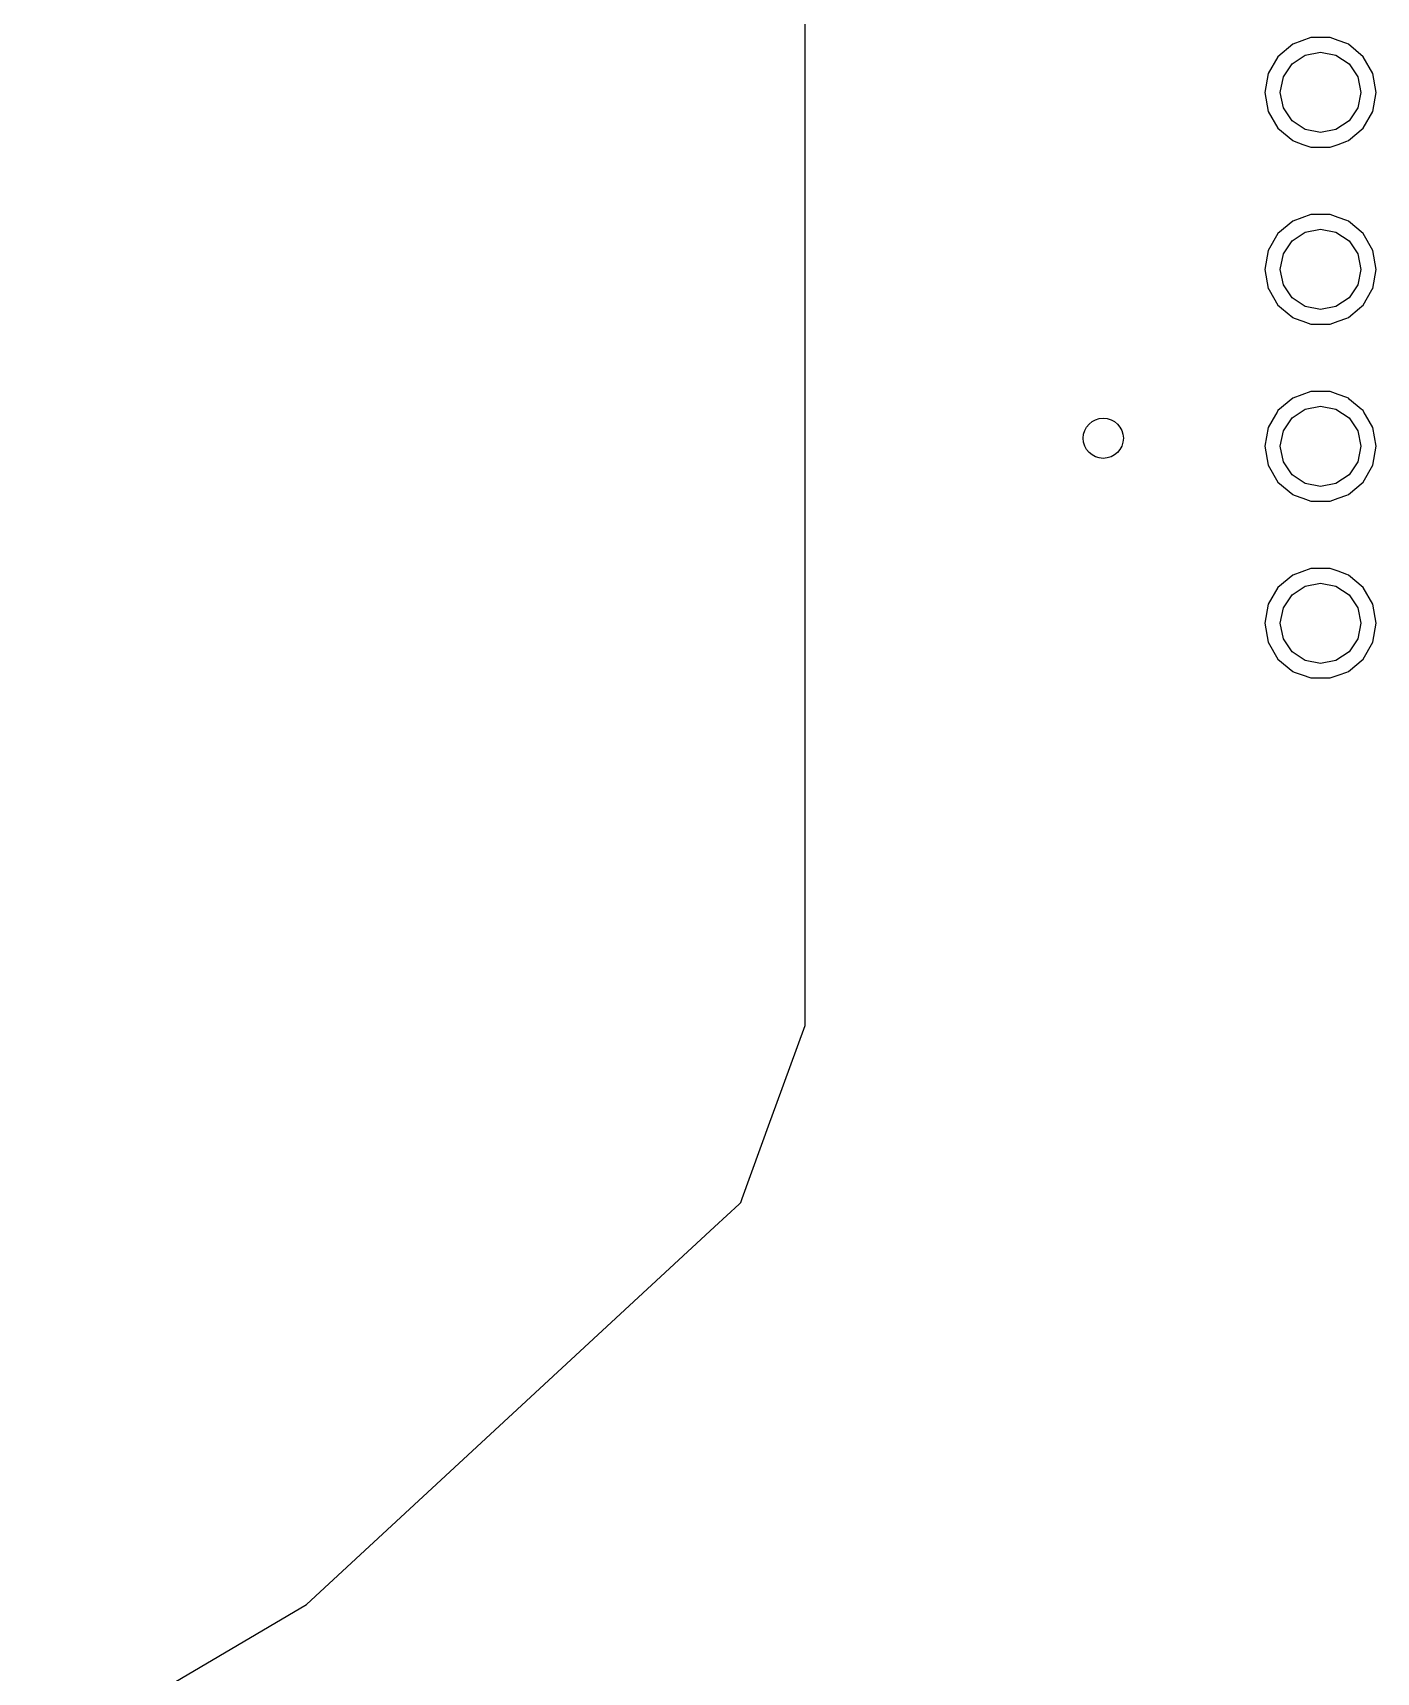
# Model space of a CAD drawing. Extents: x 115.8 to 161.6, y -138.2 to -92.4.
# Drawn here: x 143.3 to 151.65, y -124.72 to -114.53 of the extents above; entities that cross this region are included whole.
import ezdxf

# ---------------------------------------------------------------- set-up
doc = ezdxf.new("R2010")
doc.units = 0
doc.layers.add('BLACK', color=7, linetype='CONTINUOUS')

msp = doc.modelspace()

# ---------------------------------------------------------------- linework, layer by layer
at = {"layer": 'BLACK', "linetype": 'CONTINUOUS'}
for p, q in [((148.098, -120.7), (148.098, -113.271)), ((151.127, -114.601), (151.035, -114.678)), ((151.24, -114.559), (151.127, -114.601)), ((151.36, -114.559), (151.24, -114.559)), ((151.409, -114.577), (151.36, -114.559)), ((151.463, -114.597), (151.409, -114.577)), ((151.473, -114.601), (151.463, -114.597)), ((151.463, -114.597), (151.463, -114.597)), ((151.565, -114.678), (151.473, -114.601)), ((151.035, -114.678), (150.975, -114.782)), ((151.069, -114.804), (151.123, -114.723)), ((151.123, -114.723), (151.204, -114.669)), ((151.204, -114.669), (151.3, -114.65)), ((151.3, -114.65), (151.396, -114.669)), ((151.396, -114.669), (151.477, -114.723)), ((151.477, -114.723), (151.531, -114.804)), ((151.625, -114.782), (151.565, -114.678)), ((150.975, -114.782), (150.954, -114.9)), ((151.05, -114.9), (151.069, -114.804)), ((151.531, -114.804), (151.55, -114.9)), ((151.646, -114.9), (151.625, -114.782)), ((150.954, -114.9), (150.975, -115.018)), ((151.069, -114.996), (151.05, -114.9)), ((151.55, -114.9), (151.531, -114.996)), ((151.625, -115.018), (151.646, -114.9)), ((150.975, -115.018), (151.035, -115.122)), ((151.123, -115.077), (151.069, -114.996)), ((151.531, -114.996), (151.477, -115.077)), ((151.565, -115.122), (151.625, -115.018)), ((151.035, -115.122), (151.127, -115.199)), ((151.204, -115.131), (151.123, -115.077)), ((151.3, -115.15), (151.204, -115.131)), ((151.396, -115.131), (151.3, -115.15)), ((151.477, -115.077), (151.396, -115.131)), ((151.473, -115.199), (151.565, -115.122)), ((151.127, -115.199), (151.137, -115.203)), ((151.137, -115.203), (151.137, -115.203)), ((151.137, -115.203), (151.191, -115.223)), ((151.191, -115.223), (151.24, -115.24)), ((151.24, -115.24), (151.36, -115.24)), ((151.36, -115.24), (151.409, -115.223)), ((151.409, -115.223), (151.463, -115.203)), ((151.463, -115.203), (151.473, -115.199)), ((151.463, -115.203), (151.463, -115.203)), ((151.24, -115.659), (151.127, -115.701)), ((151.36, -115.659), (151.24, -115.659)), ((151.409, -115.677), (151.36, -115.659)), ((151.127, -115.701), (151.035, -115.778)), ((151.204, -115.769), (151.3, -115.75)), ((151.3, -115.75), (151.396, -115.769)), ((151.463, -115.697), (151.409, -115.677)), ((151.473, -115.701), (151.463, -115.697)), ((151.463, -115.697), (151.463, -115.697)), ((151.565, -115.778), (151.473, -115.701)), ((151.035, -115.778), (150.975, -115.882)), ((151.069, -115.904), (151.123, -115.823)), ((151.123, -115.823), (151.204, -115.769)), ((151.396, -115.769), (151.477, -115.823)), ((151.477, -115.823), (151.531, -115.904)), ((151.625, -115.882), (151.565, -115.778)), ((150.975, -115.882), (150.954, -116)), ((151.05, -116), (151.069, -115.904)), ((151.531, -115.904), (151.55, -116)), ((151.646, -116), (151.625, -115.882)), ((150.954, -116), (150.975, -116.118)), ((151.069, -116.096), (151.05, -116)), ((151.55, -116), (151.531, -116.096)), ((151.625, -116.118), (151.646, -116)), ((150.975, -116.118), (150.981, -116.128)), ((150.981, -116.128), (151.008, -116.174)), ((151.123, -116.177), (151.069, -116.096)), ((151.531, -116.096), (151.477, -116.177)), ((151.592, -116.174), (151.619, -116.128)), ((151.619, -116.128), (151.625, -116.118)), ((151.008, -116.174), (151.035, -116.222)), ((151.035, -116.222), (151.044, -116.229)), ((151.044, -116.229), (151.057, -116.241)), ((151.057, -116.241), (151.127, -116.299)), ((151.204, -116.231), (151.123, -116.177)), ((151.3, -116.25), (151.204, -116.231)), ((151.396, -116.231), (151.3, -116.25)), ((151.477, -116.177), (151.396, -116.231)), ((151.473, -116.299), (151.543, -116.241)), ((151.543, -116.241), (151.556, -116.229)), ((151.556, -116.229), (151.565, -116.222)), ((151.565, -116.222), (151.592, -116.174)), ((151.127, -116.299), (151.137, -116.303)), ((151.137, -116.303), (151.137, -116.303)), ((151.137, -116.303), (151.191, -116.323)), ((151.191, -116.323), (151.24, -116.34)), ((151.24, -116.34), (151.36, -116.34)), ((151.36, -116.34), (151.409, -116.323)), ((151.409, -116.323), (151.463, -116.303)), ((151.463, -116.303), (151.473, -116.299)), ((151.463, -116.303), (151.463, -116.303)), ((151.24, -116.759), (151.127, -116.801)), ((151.36, -116.759), (151.24, -116.759)), ((151.409, -116.777), (151.36, -116.759)), ((151.463, -116.797), (151.409, -116.777)), ((151.035, -116.878), (151.03, -116.887)), ((151.127, -116.801), (151.035, -116.878)), ((151.123, -116.923), (151.204, -116.869)), ((151.204, -116.869), (151.3, -116.85)), ((151.3, -116.85), (151.396, -116.869)), ((151.396, -116.869), (151.477, -116.923)), ((151.473, -116.801), (151.463, -116.797)), ((151.463, -116.797), (151.463, -116.797)), ((151.481, -116.808), (151.473, -116.801)), ((151.553, -116.868), (151.481, -116.808)), ((151.565, -116.878), (151.553, -116.868)), ((151.57, -116.887), (151.565, -116.878)), ((150.975, -116.982), (150.954, -117.1)), ((151.02, -116.904), (150.975, -116.982)), ((151.03, -116.887), (151.02, -116.904)), ((151.03, -116.887), (151.03, -116.887)), ((151.069, -117.004), (151.123, -116.923)), ((151.477, -116.923), (151.531, -117.004)), ((151.58, -116.904), (151.57, -116.887)), ((151.57, -116.887), (151.57, -116.887)), ((151.625, -116.982), (151.58, -116.904)), ((151.646, -117.1), (151.625, -116.982)), ((151.05, -117.1), (151.069, -117.004)), ((151.531, -117.004), (151.55, -117.1)), ((150.954, -117.1), (150.975, -117.218)), ((151.069, -117.196), (151.05, -117.1)), ((151.55, -117.1), (151.531, -117.196)), ((151.625, -117.218), (151.646, -117.1)), ((150.975, -117.218), (151.035, -117.322)), ((151.123, -117.277), (151.069, -117.196)), ((151.204, -117.331), (151.123, -117.277)), ((151.477, -117.277), (151.396, -117.331)), ((151.531, -117.196), (151.477, -117.277)), ((151.565, -117.322), (151.625, -117.218)), ((151.035, -117.322), (151.127, -117.399)), ((151.3, -117.35), (151.204, -117.331)), ((151.396, -117.331), (151.3, -117.35)), ((151.473, -117.399), (151.565, -117.322)), ((151.127, -117.399), (151.137, -117.403)), ((151.137, -117.403), (151.137, -117.403)), ((151.137, -117.403), (151.191, -117.423)), ((151.191, -117.423), (151.24, -117.441)), ((151.24, -117.441), (151.36, -117.441)), ((151.36, -117.441), (151.409, -117.423)), ((151.409, -117.423), (151.463, -117.403)), ((151.463, -117.403), (151.473, -117.399)), ((151.463, -117.403), (151.463, -117.403)), ((151.127, -117.901), (151.035, -117.978)), ((151.24, -117.859), (151.127, -117.901)), ((151.36, -117.859), (151.24, -117.859)), ((151.409, -117.877), (151.36, -117.859)), ((151.463, -117.897), (151.409, -117.877)), ((151.473, -117.901), (151.463, -117.897)), ((151.463, -117.897), (151.463, -117.897)), ((151.565, -117.978), (151.473, -117.901)), ((151.035, -117.978), (150.975, -118.082)), ((151.123, -118.023), (151.204, -117.969)), ((151.204, -117.969), (151.3, -117.95)), ((151.3, -117.95), (151.396, -117.969)), ((151.396, -117.969), (151.477, -118.023)), ((151.625, -118.082), (151.565, -117.978)), ((150.975, -118.082), (150.954, -118.2)), ((151.05, -118.2), (151.069, -118.104)), ((151.069, -118.104), (151.123, -118.023)), ((151.477, -118.023), (151.531, -118.104)), ((151.531, -118.104), (151.55, -118.2)), ((151.646, -118.2), (151.625, -118.082)), ((150.954, -118.2), (150.975, -118.318)), ((151.069, -118.296), (151.05, -118.2)), ((151.55, -118.2), (151.531, -118.296)), ((151.625, -118.318), (151.646, -118.2)), ((151.123, -118.377), (151.069, -118.296)), ((151.531, -118.296), (151.477, -118.377)), ((150.975, -118.318), (151.035, -118.422)), ((151.204, -118.431), (151.123, -118.377)), ((151.477, -118.377), (151.396, -118.431)), ((151.565, -118.422), (151.625, -118.318)), ((151.035, -118.422), (151.127, -118.499)), ((151.127, -118.499), (151.137, -118.503)), ((151.137, -118.503), (151.137, -118.503)), ((151.137, -118.503), (151.185, -118.521)), ((151.3, -118.45), (151.204, -118.431)), ((151.396, -118.431), (151.3, -118.45)), ((151.415, -118.521), (151.463, -118.503)), ((151.463, -118.503), (151.473, -118.499)), ((151.463, -118.503), (151.463, -118.503)), ((151.473, -118.499), (151.565, -118.422)), ((151.185, -118.521), (151.24, -118.54)), ((151.24, -118.54), (151.36, -118.54)), ((151.36, -118.54), (151.415, -118.521)), ((147.916, -121.2), (148.098, -120.7)), ((147.879, -121.3), (147.916, -121.2)), ((147.707, -121.775), (147.879, -121.3)), ((147.698, -121.8), (147.707, -121.775)), ((147.534, -121.951), (147.687, -121.81)), ((147.687, -121.81), (147.698, -121.8)), ((144.998, -124.3), (147.534, -121.951)), ((143.298, -125.3), (144.998, -124.3))]:
    msp.add_line(p, q, dxfattribs=at)
at = {"layer": 'BLACK'}
msp.add_circle((149.95, -117.05), 0.125, dxfattribs=at)

doc.saveas('drawing.dxf')
